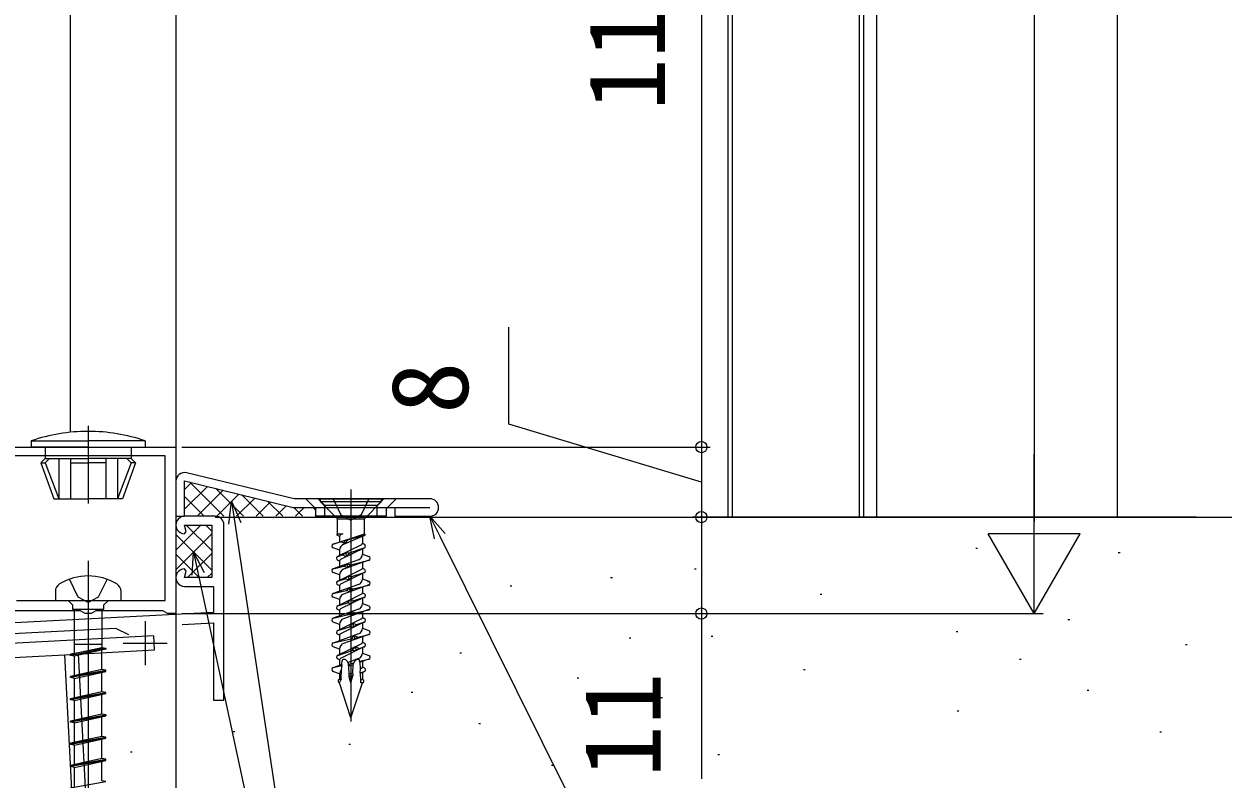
# Model space of a CAD drawing. Units: millimetres, scale not verified. Extents: x -525 to 525, y -803 to 799.
# Drawn here: x -197.6 to -60.6, y 8.3 to 94.5 of the extents above; entities that cross this region are included whole.
import ezdxf
from ezdxf.enums import TextEntityAlignment as Align

# ---------------------------------------------------------------- set-up
doc = ezdxf.new("R2010")
doc.units = ezdxf.units.MM
doc.header["$LTSCALE"] = 4
doc.layers.add('0-2_YKK_11', color=7, linetype='Continuous', lineweight=18)
doc.layers.add('0-3_YKK_11E', color=4, linetype='Continuous', lineweight=18)
for name, color, linetype in [('0-4_YKK_12', 2, 'Continuous'), ('0-5_YKK_13', 4, 'Continuous'), ('0-6_YKK_D', 6, 'Continuous'), ('0-8_YSS_K', 3, 'Continuous'), ('0-9_YSS_KE', 3, 'Continuous')]:
    doc.layers.add(name, color=color, linetype=linetype)
doc.styles.add('ＭＳ ゴシック', font='')
doc.styles.get('ＭＳ ゴシック').set_extended_font_data('MS Gothic')

msp = doc.modelspace()

# ---------------------------------------------------------------- linework, layer by layer
at = {"layer": '0-2_YKK_11', "color": 190}
for p, q in [((-166.8, 40.264), (-179.065, 43.236)), ((-151.3, 40.264), (-166.8, 40.264)), ((-156.8, 40.264), (-163.8, 40.264)), ((-155.136, 40.264), (-156.136, 39.264)), ((-166.8, 39.264), (-151.3, 39.264)), ((-163.3, 38.264), (-163.3, 39.514)), ((-157.3, 38.264), (-157.3, 39.514))]:
    msp.add_line(p, q, dxfattribs=at)
at = {"layer": '0-2_YKK_11', "color": 211}
for points in [[(-205.8, 46.162), (-180.3, 46.162), (-180.3, 27.162), (-181.24, 27.162), (-181.5, 27.312), (-181.76, 27.462), (-189.44, 27.462), (-189.7, 27.312), (-189.96, 27.162), (-190.64, 27.162), (-190.9, 27.312), (-191.16, 27.462), (-198.84, 27.462)], [(-198.5, 28.662), (-181.5, 28.662), (-181.5, 45.162), (-198.8, 45.162), (-198.8, 33.212)]]:
    msp.add_lwpolyline(points, dxfattribs=at)
at = {"layer": '0-2_YKK_11', "color": 190}
for points in [[(-180.3, 42.264), (-180.3, 38.264), (-179.3, 38.264), (-179.3, 42.326), (-167.04, 39.293)], [(-156.136, 39.264), (-156.3, 39.1), (-156.3, 38.264), (-164.3, 38.264), (-164.3, 39.1), (-164.464, 39.264), (-165.464, 40.264)], [(-156.55, 40.264), (-157.3, 39.514), (-163.3, 39.514), (-164.05, 40.264)], [(-155.3, 39.264), (-155.3, 38.264), (-151.3, 38.264)]]:
    msp.add_lwpolyline(points, dxfattribs=at)
for centre, start, end in [((-179.3, 42.264), 76.37891, 180), ((-151.3, 39.264), 270, 90), ((-166.8, 40.264), 256.10877, 270)]:
    msp.add_arc(centre, 1, start, end, dxfattribs=at)
at = {"layer": '0-3_YKK_11E'}
for p, q in [((-175.8, 38.264), (-179.3, 38.264)), ((-183.8, 26.285), (-183.8, 21.285)), ((-186.3, 23.785), (-181.3, 23.785))]:
    msp.add_line(p, q, dxfattribs=at)
for points in [[(-179.553, 25.91), (-176, 26.096), (-176, 17.264), (-174.8, 17.264), (-174.8, 37.264)], [(-179.3, 36.264), (-179.293, 36.264), (-179.1, 36.516), (-179.3, 37.264), (-176.2, 37.264), (-176.2, 31.264), (-179.3, 31.264), (-179.1, 32.012), (-179.293, 32.264), (-179.3, 32.264)], [(-179.3, 30.264), (-176, 30.264), (-176, 27.298), (-213.379, 25.339)], [(-204.015, 23.791), (-202.613, 24.701), (-187.186, 25.51), (-185.697, 24.751)]]:
    msp.add_lwpolyline(points, dxfattribs=at)
for centre, start, end in [((-179.3, 37.264), 89.99999, 270.00001), ((-175.8, 37.264), 0.00001, 89.99999), ((-179.3, 31.264), 89.99999, 270.00001)]:
    msp.add_arc(centre, 1, start, end, dxfattribs=at)
at = {"layer": '0-4_YKK_12'}
for p, q in [((-180.3, 572.162), (-180.3, -38.602)), ((-192.3, 47.864), (-192.302, 233.162)), ((-117.3, 233.162), (-117.3, 38.267)), ((-116.8, 233.162), (-116.8, 38.267)), ((-102.3, 233.162), (-102.3, 38.267)), ((-101.8, 233.162), (-101.8, 38.267)), ((-100.3, 233.162), (-100.3, 38.267)), ((-180.3, 228.367), (-180.3, 45.862))]:
    msp.add_line(p, q, dxfattribs=at)
at = {"layer": '0-5_YKK_13'}
for p, q in [((-190.3, 48.577), (-190.3, 39.725)), ((-196.8, 46.879), (-196.8, 46.164)), ((-196.8, 46.879), (-190.3, 46.879)), ((-183.8, 46.879), (-190.3, 46.879)), ((-183.8, 46.879), (-183.8, 46.164)), ((-190.3, 46.164), (-196.8, 46.164)), ((-190.3, 46.164), (-183.8, 46.164)), ((-195.2, 44.864), (-190.3, 44.864)), ((-194.7, 44.864), (-195.2, 44.364)), ((-193.648, 44.864), (-193.648, 40.264)), ((-192.3, 44.864), (-192.3, 40.264)), ((-192.3, 44.364), (-190.3, 44.364)), ((-185.4, 44.864), (-190.3, 44.864)), ((-188.3, 44.364), (-190.3, 44.364)), ((-188.3, 44.864), (-188.3, 40.264)), ((-186.952, 44.864), (-186.952, 40.264)), ((-185.9, 44.864), (-185.4, 44.364)), ((-160.3, 41.318), (-160.3, 14.841)), ((-194.208, 40.264), (-190.3, 40.264)), ((-186.392, 40.264), (-190.3, 40.264)), ((-163.8, 40.264), (-156.8, 40.264)), ((-163.8, 40.264), (-163.8, 39.964)), ((-163.8, 39.964), (-156.8, 39.964)), ((-161.83, 37.994), (-163.8, 39.964)), ((-162.35, 40.264), (-161.445, 38.433)), ((-158.25, 40.264), (-159.155, 38.433)), ((-161.445, 38.433), (-160.3, 37.824)), ((-159.155, 38.433), (-160.3, 37.824)), ((-161.83, 37.994), (-158.77, 37.994)), ((-161.83, 36.264), (-161.83, 37.994)), ((-158.77, 36.264), (-158.77, 37.994)), ((-162.346, 35.079), (-158.77, 36.264)), ((-161.6, 35.963), (-161.87, 36.096)), ((-161.83, 36.264), (-161.24, 36.264)), ((-161.6, 35.963), (-161.6, 35.345)), ((-161.24, 36.264), (-161.489, 36.141)), ((-161.123, 35.101), (-158.736, 36.093)), ((-158.746, 36.09), (-160.627, 35.562)), ((-159, 35.984), (-159, 35.178)), ((-161.6, 34.386), (-162.351, 34.654)), ((-161.409, 35.342), (-162.336, 35.082)), ((-159.111, 35), (-161.825, 33.657)), ((-161.6, 34.386), (-161.6, 33.768)), ((-158.775, 34.664), (-161.489, 33.321)), ((-161.024, 35.517), (-160.988, 35.157)), ((-160.48, 34.101), (-158.805, 34.652)), ((-159, 35.178), (-158.775, 35.067)), ((-159, 34.553), (-159, 33.935)), ((-190.3, 33.167), (-190.3, -23.384)), ((-159.454, 33.291), (-162.351, 32.257)), ((-161.6, 33.143), (-161.825, 33.254)), ((-161.795, 33.669), (-161.258, 33.846)), ((-161.6, 33.143), (-161.6, 32.525)), ((-158.25, 33.244), (-161.146, 32.209)), ((-160.884, 34.123), (-160.836, 33.645)), ((-160.342, 32.74), (-158.273, 33.237)), ((-159, 33.935), (-158.25, 33.667)), ((-159, 32.976), (-159, 32.358)), ((-161.6, 31.566), (-162.351, 31.834)), ((-162.328, 32.264), (-161.127, 32.552)), ((-159.111, 32.18), (-161.825, 30.837)), ((-161.6, 31.566), (-161.6, 30.948)), ((-158.775, 31.844), (-161.489, 30.501)), ((-160.753, 32.828), (-160.707, 32.366)), ((-160.204, 31.372), (-158.805, 31.832)), ((-159, 32.358), (-158.775, 32.247)), ((-159, 31.733), (-159, 31.115)), ((-188.15, 31.082), (-189.155, 29.049)), ((-159.454, 30.471), (-162.351, 29.437)), ((-161.6, 30.323), (-161.825, 30.434)), ((-161.795, 30.849), (-160.982, 31.116)), ((-161.6, 30.323), (-161.6, 29.705)), ((-158.25, 30.424), (-161.146, 29.389)), ((-160.613, 31.437), (-160.564, 30.959)), ((-160.064, 29.987), (-158.273, 30.417)), ((-159, 31.115), (-158.25, 30.847)), ((-159, 30.156), (-159, 29.538)), ((-194.05, 29.689), (-194.05, 28.662)), ((-161.6, 28.746), (-162.351, 29.014)), ((-162.328, 29.444), (-160.849, 29.799)), ((-159.111, 29.36), (-161.825, 28.017)), ((-158.775, 29.024), (-161.489, 27.681)), ((-160.478, 30.106), (-160.432, 29.644)), ((-159.929, 28.642), (-158.805, 29.012)), ((-159, 29.538), (-158.775, 29.427)), ((-159, 28.913), (-159, 28.295)), ((-191.87, 22.6), (-191.87, 27.662)), ((-188.73, 27.662), (-188.73, 23.299)), ((-159.454, 27.651), (-162.351, 26.617)), ((-161.6, 27.503), (-161.825, 27.614)), ((-161.795, 28.029), (-160.707, 28.387)), ((-161.6, 28.746), (-161.6, 28.128)), ((-161.6, 27.503), (-161.6, 26.885)), ((-158.25, 27.604), (-161.146, 26.569)), ((-160.342, 28.751), (-160.293, 28.273)), ((-159.787, 27.234), (-158.273, 27.597)), ((-159, 28.295), (-158.25, 28.027)), ((-161.6, 25.926), (-162.351, 26.194)), ((-162.328, 26.624), (-160.572, 27.045)), ((-159.111, 26.54), (-161.825, 25.197)), ((-158.775, 26.204), (-161.489, 24.861)), ((-160.204, 27.384), (-160.157, 26.923)), ((-160.071, 26.065), (-160.022, 25.587)), ((-159.653, 25.913), (-158.805, 26.192)), ((-159, 27.336), (-159, 26.718)), ((-159, 26.718), (-158.775, 26.607)), ((-159, 26.093), (-159, 25.475)), ((-159.454, 24.831), (-162.351, 23.797)), ((-161.6, 24.683), (-161.825, 24.794)), ((-161.795, 25.209), (-160.432, 25.657)), ((-161.6, 25.926), (-161.6, 25.308)), ((-161.6, 24.683), (-161.6, 24.065)), ((-158.25, 24.784), (-161.146, 23.749)), ((-159.929, 24.662), (-159.883, 24.201)), ((-159.509, 24.48), (-158.273, 24.777)), ((-159, 25.475), (-158.25, 25.207)), ((-191.87, 23.662), (-188.73, 23.662)), ((-161.6, 23.106), (-162.351, 23.374)), ((-162.328, 23.804), (-160.294, 24.292)), ((-159.111, 23.72), (-161.825, 22.377)), ((-158.775, 23.384), (-161.489, 22.041)), ((-159.8, 23.379), (-159.751, 22.901)), ((-159.378, 23.183), (-158.805, 23.372)), ((-159, 24.516), (-159, 23.898)), ((-159, 23.898), (-158.775, 23.787)), ((-188.3, 23.223), (-192.3, 22.505)), ((-191.87, 20.06), (-191.87, 22.3)), ((-161.6, 21.863), (-161.825, 21.974)), ((-161.795, 22.389), (-160.156, 22.928)), ((-161.6, 23.106), (-161.6, 22.488)), ((-159.454, 22.011), (-160.637, 21.589)), ((-159.321, 21.705), (-158.273, 21.957)), ((-158.25, 21.964), (-159.266, 21.601)), ((-159, 23.273), (-159, 22.655)), ((-159, 22.655), (-158.25, 22.387)), ((-188.73, 20.759), (-192.3, 19.965)), ((-188.3, 20.559), (-192.3, 19.841)), ((-161.6, 20.262), (-162.357, 20.556)), ((-161.348, 21.335), (-162.351, 20.977)), ((-162.328, 20.984), (-161.307, 21.229)), ((-161.6, 21.863), (-161.6, 21.245)), ((-160.603, 21.398), (-159.988, 21.545)), ((-160.049, 21.321), (-160.542, 21.145)), ((-159.246, 20.407), (-158.805, 20.552)), ((-159.111, 20.899), (-159.226, 20.84)), ((-159.202, 20.368), (-158.781, 20.561)), ((-159, 21.696), (-159, 21.078)), ((-159, 21.078), (-158.775, 20.967)), ((-161.432, 19.73), (-161.681, 19.605)), ((-161.656, 19.615), (-161.395, 19.701)), ((-161.6, 20.262), (-161.6, 19.645)), ((-160.3, 15.264), (-161.6, 19.265)), ((-160.522, 19.988), (-160.07, 20.136)), ((-160.097, 20.402), (-160.493, 20.203)), ((-160.471, 19.784), (-160.121, 19.945)), ((-160.3, 15.264), (-159, 19.265)), ((-160.3, 19.265), (-160.3, 15.264)), ((-159, 19.639), (-159.16, 19.559)), ((-159, 20.453), (-159, 19.639)), ((-159, 19.639), (-158.931, 19.61)), ((-188.73, 18.219), (-192.3, 17.425)), ((-188.3, 18.019), (-192.3, 17.301)), ((-188.73, 15.679), (-192.3, 14.885)), ((-191.87, 14.68), (-188.3, 15.479)), ((-188.73, 13.139), (-192.3, 12.345)), ((-188.3, 12.939), (-192.3, 12.221)), ((-188.73, 10.599), (-192.3, 9.805)), ((-188.3, 10.399), (-192.3, 9.681))]:
    msp.add_line(p, q, dxfattribs=at)
for points in [[(-195.2, 46.164), (-195.2, 44.864), (-195.7, 44.364), (-194.208, 40.264)], [(-185.4, 46.164), (-185.4, 44.864), (-184.9, 44.364), (-186.392, 40.264)], [(-195.7, 44.364), (-195.2, 44.364), (-193.648, 40.264)], [(-184.9, 44.364), (-185.4, 44.364), (-186.952, 40.264)], [(-158.77, 37.994), (-156.8, 39.964), (-156.8, 40.264)], [(-189.155, 29.049), (-190.3, 28.44), (-191.445, 29.049), (-192.45, 31.082)], [(-194.05, 28.662), (-186.55, 28.662), (-186.55, 29.689)], [(-192.6, 28.662), (-192.1, 28.162), (-192.1, 27.662), (-188.5, 27.662), (-188.5, 28.162), (-188, 28.662)], [(-182.804, 24.597), (-206.272, 23.367), (-206.188, 21.769), (-193.006, 22.46), (-192.043, 4.085)], [(-193.006, 22.46), (-182.72, 22.999), (-182.804, 24.597)], [(-188.3, 23.099), (-191.87, 22.3), (-192.3, 22.381)], [(-191.87, 17.52), (-191.87, 19.76), (-192.3, 19.841), (-192.3, 19.965), (-188.3, 20.683), (-188.73, 20.759), (-188.73, 23.003)], [(-180.343, 6.3), (-190.529, 5.767), (-191.408, 22.544)], [(-160.587, 21.495), (-160.644, 21.601), (-160.705, 21.694), (-160.769, 21.771), (-160.836, 21.834), (-160.904, 21.88), (-160.974, 21.91), (-161.045, 21.923), (-161.116, 21.919), (-161.186, 21.899), (-161.256, 21.862), (-161.323, 21.809)], [(-159.314, 21.84), (-159.383, 21.884), (-159.453, 21.912), (-159.524, 21.923), (-159.595, 21.918), (-159.666, 21.895), (-159.735, 21.856), (-159.803, 21.8), (-159.868, 21.729), (-159.931, 21.643), (-159.99, 21.542)], [(-191.87, 19.76), (-188.3, 20.559), (-188.3, 20.683)], [(-161.6, 19.265), (-161.395, 19.701), (-161.432, 19.73), (-161.377, 20.782), (-161.307, 21.229), (-161.348, 21.335), (-161.323, 21.809)], [(-160.3, 19.265), (-160.471, 19.784), (-160.522, 19.988), (-160.493, 20.203), (-160.542, 21.145), (-160.603, 21.398), (-160.587, 21.495)], [(-160.3, 19.265), (-160.121, 19.945), (-160.07, 20.136), (-160.097, 20.402), (-160.049, 21.321), (-159.99, 21.542)], [(-159, 19.265), (-159.18, 19.265), (-159.16, 19.559), (-159.202, 20.368), (-159.246, 20.407), (-159.226, 20.84), (-159.266, 21.601), (-159.321, 21.705), (-159.314, 21.84)], [(-191.87, 14.98), (-191.87, 17.22), (-192.3, 17.301), (-192.3, 17.425), (-188.3, 18.143), (-188.73, 18.219), (-188.73, 20.463)], [(-191.87, 12.44), (-191.87, 14.68), (-192.3, 14.761), (-192.3, 14.885), (-188.3, 15.603), (-188.73, 15.679), (-188.73, 17.923)], [(-191.87, 17.22), (-188.3, 18.019), (-188.3, 18.143)], [(-188.3, 15.603), (-188.3, 15.479), (-192.3, 14.761)], [(-191.87, 9.9), (-191.87, 12.14), (-192.3, 12.221), (-192.3, 12.345), (-188.3, 13.063), (-188.73, 13.139), (-188.73, 15.383)], [(-191.87, 7.36), (-191.87, 9.6), (-192.3, 9.681), (-192.3, 9.805), (-188.3, 10.523), (-188.73, 10.599), (-188.73, 12.843)], [(-191.87, 12.14), (-188.3, 12.939), (-188.3, 13.063)], [(-191.87, 4.82), (-191.87, 7.06), (-192.3, 7.141), (-192.3, 7.265), (-188.3, 7.983), (-188.73, 8.059), (-188.73, 10.303)], [(-191.87, 9.6), (-188.3, 10.399), (-188.3, 10.523)]]:
    msp.add_lwpolyline(points, dxfattribs=at)
for points in [[(-161.024, 35.517), (-160.627, 35.562), (-160.988, 35.157), (-161.409, 35.342)], [(-160.884, 34.123), (-160.48, 34.101), (-160.836, 33.645), (-161.258, 33.846)], [(-160.753, 32.828), (-160.342, 32.74), (-160.707, 32.366), (-161.127, 32.552)], [(-160.613, 31.437), (-160.204, 31.372), (-160.564, 30.959), (-160.982, 31.116)], [(-160.478, 30.106), (-160.064, 29.987), (-160.432, 29.644), (-160.849, 29.799)], [(-160.342, 28.751), (-159.929, 28.642), (-160.293, 28.273), (-160.707, 28.387)], [(-160.204, 27.384), (-159.787, 27.234), (-160.157, 26.923), (-160.572, 27.045)], [(-160.071, 26.065), (-159.653, 25.913), (-160.022, 25.587), (-160.432, 25.657)], [(-159.929, 24.662), (-159.509, 24.48), (-159.883, 24.201), (-160.294, 24.292)], [(-188.3, 23.099), (-192.3, 22.381), (-192.3, 22.505), (-188.73, 23.299), (-188.3, 23.223)], [(-159.8, 23.379), (-159.378, 23.183), (-159.751, 22.901), (-160.156, 22.928)]]:
    msp.add_lwpolyline(points, close=True, dxfattribs=at)
for centre, radius, start, end in [((-190.3, 27.964), 20, 90, 108.96557), ((-190.3, 27.964), 20, 71.03443, 90), ((-161.83, 36.175), 0.0888, 89.99999, 243.67669), ((-161.401, 35.963), 0.199, 116.3233, 180), ((-158.77, 36.175), 0.0888, 285.68254, 90.00001), ((-162.275, 34.865), 0.225, 105.68254, 250.35536), ((-160.825, 34.386), 0.775, 112.57919, 180), ((-159.199, 35.178), 0.199, 296.3233, 0), ((-158.875, 34.865), 0.225, 288.18737, 63.6767), ((-161.725, 33.455), 0.225, 108.18737, 243.6767), ((-161.401, 33.143), 0.199, 116.3233, 180), ((-159.684, 33.935), 0.684, 289.64464, 0), ((-158.325, 33.455), 0.225, 283.48533, 70.35536), ((-162.275, 32.045), 0.225, 103.48533, 250.35536), ((-160.916, 31.566), 0.684, 109.64464, 180), ((-159.199, 32.358), 0.199, 296.3233, 0), ((-158.875, 32.045), 0.225, 288.18737, 63.6767), ((-193.05, 29.689), 1, 121.40288, 180.00002), ((-190.3, 25.184), 6.278, 58.59714, 121.40288), ((-187.55, 29.689), 1, 0, 58.59714), ((-161.725, 30.635), 0.225, 108.18737, 243.6767), ((-161.401, 30.323), 0.199, 116.3233, 180), ((-159.684, 31.115), 0.684, 289.64464, 0), ((-158.325, 30.635), 0.225, 283.48533, 70.35536), ((-162.275, 29.225), 0.225, 103.48533, 250.35536), ((-160.916, 28.746), 0.684, 109.64464, 180), ((-159.199, 29.538), 0.199, 296.3233, 0), ((-158.875, 29.225), 0.225, 288.18737, 63.6767), ((-161.725, 27.815), 0.225, 108.18737, 243.6767), ((-161.401, 27.503), 0.199, 116.3233, 180), ((-159.684, 28.295), 0.684, 289.64464, 0), ((-158.325, 27.815), 0.225, 283.48533, 70.35536), ((-162.275, 26.405), 0.225, 103.48533, 250.35536), ((-160.916, 25.926), 0.684, 109.64464, 180), ((-159.199, 26.718), 0.199, 296.3233, 0), ((-158.875, 26.405), 0.225, 288.18737, 63.6767), ((-161.725, 24.995), 0.225, 108.18737, 243.6767), ((-161.401, 24.683), 0.199, 116.3233, 180), ((-159.684, 25.475), 0.684, 289.64464, 0), ((-158.325, 24.995), 0.225, 283.48533, 70.35536), ((-162.275, 23.585), 0.225, 103.48533, 250.35536), ((-160.916, 23.106), 0.684, 109.64464, 180), ((-159.199, 23.898), 0.199, 296.3233, 0), ((-158.875, 23.585), 0.225, 288.18737, 63.6767), ((-161.725, 22.175), 0.225, 108.18737, 243.6767), ((-161.401, 21.863), 0.199, 116.3233, 180), ((-159.684, 22.655), 0.684, 289.64464, 0), ((-158.325, 22.175), 0.225, 283.48533, 70.35536), ((-162.275, 20.765), 0.225, 103.48533, 248.77603), ((-160.883, 20.262), 0.717, 133.52899, 180), ((-159.201, 21.078), 0.201, 296.72451, 0), ((-158.875, 20.765), 0.225, 288.18737, 63.6767), ((-161.6, 19.445), 0.179, 108.18737, 270), ((-159, 19.445), 0.179, 270, 67.29396)]:
    msp.add_arc(centre, radius, start, end, dxfattribs=at)
at = {"layer": '0-6_YKK_D'}
for p, q in [((-82.3, 456.662), (-82.3, 37.662)), ((-120.3, 162.362), (-120.3, 46.162)), ((-179.6, 46.162), (-119.3, 46.162)), ((-179.6, 46.162), (-119.3, 46.162)), ((-120.3, 46.162), (-120.3, 38.169)), ((-82.3, 27.162), (-82.3, 45.349)), ((-63.8, 38.169), (-121.3, 38.169)), ((-63.8, 38.169), (-121.3, 38.169)), ((-69.748, 38.163), (74.2, 38.163)), ((-82.3, 27.162), (-87.55, 36.255)), ((-77.05, 36.255), (-87.55, 36.255)), ((-82.3, 27.162), (-77.05, 36.255)), ((-179.6, 27.162), (-81.3, 27.162)), ((-179.6, 27.162), (-119.3, 27.162))]:
    msp.add_line(p, q, dxfattribs=at)
for points in [[(-120.3, 42.166), (-142.3, 48.766), (-142.3, 59.857)], [(-174.235, 37.36), (-173.938, 39.984), (-172.883, 37.564)], [(-173.938, 39.984), (-173.559, 37.462), (-160.884, -46.745)], [(-150.777, 35.677), (-151.3, 38.264), (-149.553, 36.285)], [(-151.3, 38.264), (-150.165, 35.981), (-126.789, -11.038)], [(-120.3, 38.169), (-120.3, 27.162), (-120.3, 8.271)], [(-178.415, 31.542), (-178.283, 34.179), (-177.079, 31.829)], [(-178.283, 34.179), (-177.747, 31.686), (-160.884, -46.745)]]:
    msp.add_lwpolyline(points, dxfattribs=at)
for centre in [(-120.3, 46.162), (-120.3, 38.169), (-120.3, 27.162)]:
    msp.add_circle(centre, 0.637, dxfattribs=at)
at = {"layer": '0-8_YSS_K'}
for p, q in [((-72.801, 38.169), (-72.801, 481.162)), ((-179.3, 41.317), (-178.491, 42.125)), ((-179.3, 39.071), (-176.691, 41.68)), ((-174.808, 38.265), (-178.727, 42.184)), ((-177.862, 38.265), (-174.891, 41.235)), ((-172.563, 38.265), (-175.745, 41.446)), ((-177.053, 38.265), (-179.3, 40.512)), ((-175.617, 38.265), (-173.091, 40.79)), ((-173.372, 38.265), (-171.292, 40.345)), ((-170.318, 38.265), (-172.762, 40.709)), ((-171.126, 38.265), (-169.492, 39.9)), ((-168.073, 38.265), (-169.779, 39.971)), ((-168.881, 38.265), (-167.692, 39.455)), ((-165.828, 38.265), (-166.828, 39.265)), ((-166.636, 38.265), (-165.637, 39.264)), ((-164.3, 38.982), (-164.582, 39.264)), ((-164.391, 38.265), (-164.3, 38.356)), ((-180.3, 34.407), (-177.443, 37.264)), ((-179.298, 38.265), (-179.3, 38.267)), ((-176.2, 34.341), (-179.074, 37.215)), ((-176.2, 36.586), (-176.879, 37.264)), ((-180.3, 36.652), (-180.174, 36.778)), ((-180.3, 32.162), (-176.2, 36.262)), ((-176.2, 32.096), (-180.3, 36.196)), ((-88.978, 34.634), (-88.778, 34.634)), ((-177.614, 31.264), (-180.3, 33.95)), ((-72.712, 34.134), (-72.512, 34.134)), ((-180.229, 31.634), (-180.3, 31.705)), ((-176.708, 31.264), (-176.2, 31.772)), ((-121.097, 32.251), (-120.897, 32.251)), ((-158.414, 30.837), (-158.214, 30.837)), ((-142.148, 30.337), (-141.948, 30.337)), ((-130.666, 31.294), (-130.466, 31.294)), ((-106.745, 29.38), (-106.545, 29.38)), ((-78.453, 26.479), (-78.253, 26.479)), ((-91.228, 25.11), (-91.028, 25.11)), ((-128.547, 24.381), (-128.347, 24.381)), ((-119.184, 24.596), (-118.984, 24.596)), ((-65.057, 23.609), (-64.857, 23.609)), ((-147.889, 22.682), (-147.689, 22.682)), ((-83.995, 21.968), (-83.795, 21.968)), ((-160.664, 21.313), (-160.463, 21.313)), ((-108.659, 20.769), (-108.459, 20.769)), ((-134.493, 19.812), (-134.293, 19.812)), ((-153.431, 18.171), (-153.231, 18.171)), ((-76.281, 18.408), (-76.081, 18.408)), ((-124.948, 17.578), (-124.748, 17.578)), ((-91.116, 16.034), (-90.916, 16.034)), ((-145.717, 14.611), (-145.517, 14.611)), ((-173.748, 13.676), (-173.548, 13.676)), ((-67.973, 13.66), (-67.773, 13.66)), ((-185.469, 11.376), (-185.269, 11.376)), ((-160.552, 12.237), (-160.352, 12.237)), ((-118.421, 11.05), (-118.221, 11.05)), ((-137.409, 9.864), (-137.209, 9.864))]:
    msp.add_line(p, q, dxfattribs=at)
msp.add_lwpolyline([(-178.953, 31.264), (-178.95, 31.267), (-176.2, 34.017)], dxfattribs=at)
at = {"layer": '0-9_YSS_KE'}
msp.add_line((-175.8, 38.164), (-62.8, 38.169), dxfattribs=at)

# ---------------------------------------------------------------- texts
at = {"layer": '0-6_YKK_D', "style": 'ＭＳ ゴシック'}
for s, p in [('116.2', (-121.8, 84.557)), ('8', (-144.3, 49.947)), ('11', (-122.3, 8.43))]:
    msp.add_text(s, height=8.798, rotation=90, dxfattribs=at).set_placement(p, align=Align.BOTTOM_LEFT)

doc.saveas('drawing.dxf')
